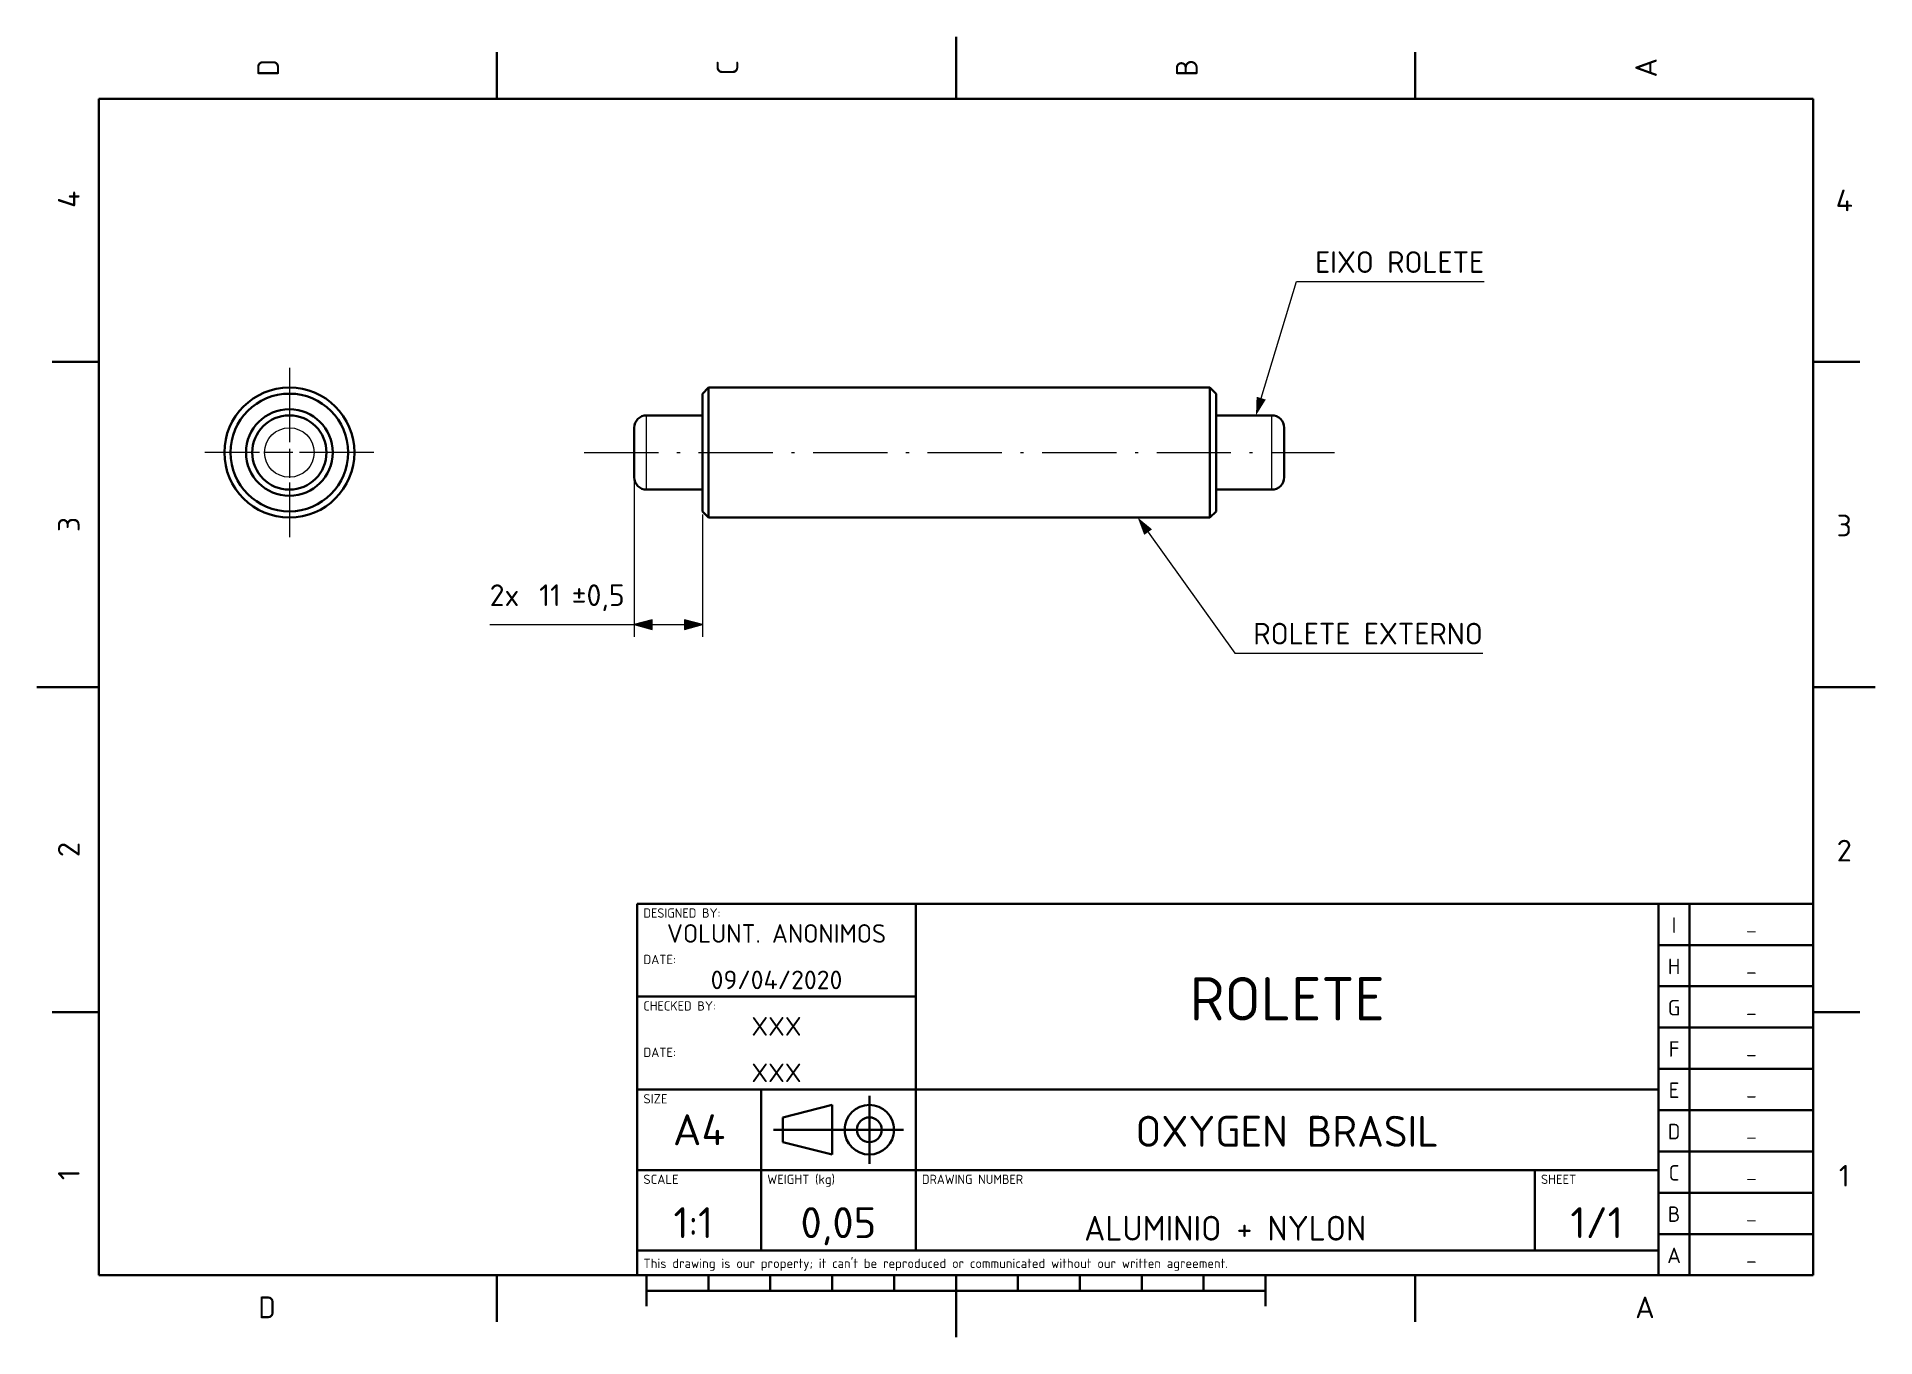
# Model space of a CAD drawing. Extents: x 0 to 297, y 0 to 210.
import ezdxf
from ezdxf.enums import TextEntityAlignment as Align

# ---------------------------------------------------------------- set-up
doc = ezdxf.new("R2010")
doc.units = 0
doc.linetypes.add('DASHDOT', pattern=[18.5, 12, -3, 0.5, -3])
doc.layers.get('0').update_dxf_attribs({"lineweight": 13})
doc.styles.get("Standard").update_dxf_attribs({"font": 'isocp.shx'})
doc.dimstyles.get("Standard").update_dxf_attribs({"dimtxt": 2.5, "dimasz": 2.5, "dimexe": 1.25, "dimexo": 0.625, "dimtad": 1, "dimcen": 2.5, "dimadec": 0, "dimazin": 0, "dimtfac": 1, "dimtmove": 0, "dimatfit": 0, "dimfxl": 1, "dimarcsym": 0})

# ---------------------------------------------------------------- blocks, each defined once
blk = doc.blocks.new('BLOCK673')
at = {"color": 7, "lineweight": 18, "width": 1.110901}
blk.add_text('A', height=3.5, dxfattribs=at).set_placement((258.226196, 3.076224), (261.373749, 3.076224), align=Align.FIT)
blk = doc.blocks.new('BLOCK674')
at = {"color": 7, "lineweight": 18, "width": 0.933333}
blk.add_text('D', height=3.5, dxfattribs=at).set_placement((35.799999, 3.076224), (38.599998, 3.076224), align=Align.FIT)
blk = doc.blocks.new('BLOCK675')
at = {"color": 7, "lineweight": 18, "width": 0.933334}
blk.add_text('B', height=3.5, rotation=90, dxfattribs=at).set_placement((187.523788, 203.600006), (187.523788, 206.400009), align=Align.FIT)
blk = doc.blocks.new('BLOCK676')
at = {"color": 7, "lineweight": 18, "width": 0.815852}
blk.add_text('C', height=3.5, rotation=90, dxfattribs=at).set_placement((113.323776, 203.77623), (113.323776, 206.223785), align=Align.FIT)
blk = doc.blocks.new('BLOCK677')
at = {"color": 7, "lineweight": 18, "width": 1.110901}
blk.add_text('A', height=3.5, rotation=90, dxfattribs=at).set_placement((261.723755, 203.426224), (261.723755, 206.573776), align=Align.FIT)
blk = doc.blocks.new('BLOCK678')
at = {"color": 7, "lineweight": 18, "width": 0.933334}
blk.add_text('D', height=3.5, rotation=90, dxfattribs=at).set_placement((39.123775, 203.600006), (39.123775, 206.400009), align=Align.FIT)
blk = doc.blocks.new('BLOCK679')
at = {"color": 7, "lineweight": 18, "width": 0.863838}
blk.add_text('3', height=3.5, dxfattribs=at).set_placement((290.776215, 129.326218), (293.223755, 129.326218), align=Align.FIT)
blk = doc.blocks.new('BLOCK680')
at = {"color": 7, "lineweight": 18, "width": 0.863843}
blk.add_text('3', height=3.5, rotation=90, dxfattribs=at).set_placement((6.923776, 130.02623), (6.923776, 132.473785), align=Align.FIT)
blk = doc.blocks.new('BLOCK681')
at = {"color": 7, "lineweight": 18, "width": 0.863838}
blk.add_text('2', height=3.5, dxfattribs=at).set_placement((290.776215, 76.826225), (293.223755, 76.826225), align=Align.FIT)
blk = doc.blocks.new('BLOCK682')
at = {"color": 7, "lineweight": 18, "width": 0.863843}
blk.add_text('2', height=3.5, rotation=90, dxfattribs=at).set_placement((6.923776, 77.526222), (6.923776, 79.973778), align=Align.FIT)
blk = doc.blocks.new('BLOCK683')
at = {"color": 7, "lineweight": 18, "width": 0.933329}
blk.add_text('4', height=3.5, dxfattribs=at).set_placement((290.600006, 181.826218), (293.399994, 181.826218), align=Align.FIT)
blk = doc.blocks.new('BLOCK684')
at = {"color": 7, "lineweight": 18, "width": 0.933334}
blk.add_text('4', height=3.5, rotation=90, dxfattribs=at).set_placement((6.923776, 182.350006), (6.923776, 185.150009), align=Align.FIT)
blk = doc.blocks.new('BLOCK685')
at = {"color": 7, "lineweight": 18, "width": 0.953214}
blk.add_text('1', height=3.5, dxfattribs=at).set_placement((291.126221, 24.326223), (292.873779, 24.326223), align=Align.FIT)
blk = doc.blocks.new('BLOCK686')
at = {"color": 7, "lineweight": 18, "width": 0.953211}
blk.add_text('1', height=3.5, rotation=90, dxfattribs=at).set_placement((6.923776, 25.376225), (6.923776, 27.123777), align=Align.FIT)
blk = doc.blocks.new('BLOCK687')
at = {"color": 7, "lineweight": 18, "width": 0.779092}
blk.add_text("This drawing is our property; it can't be reproduced or communicated without our written agreement.", height=1.5, dxfattribs=at).set_placement((98, 11.175525), (192.437073, 11.175525), align=Align.FIT)
blk = doc.blocks.new('BLOCK688')
at = {"color": 7, "lineweight": 18, "width": 0.857432}
blk.add_text('SCALE', height=1.5, dxfattribs=at).set_placement((98, 24.751049), (103.695801, 24.751049), align=Align.FIT)
blk = doc.blocks.new('BLOCK689')
at = {"color": 7, "lineweight": 18, "width": 0.631999}
blk.add_text('  1:1', height=5, dxfattribs=at).set_placement((96.755241, 16), (109.244751, 16), align=Align.FIT)
blk = doc.blocks.new('BLOCK690')
at = {"color": 7, "lineweight": 18, "width": 0.802234}
blk.add_text('WEIGHT (kg)', height=1.5, dxfattribs=at).set_placement((118, 24.751049), (128.944763, 24.751049), align=Align.FIT)
blk = doc.blocks.new('BLOCK691')
at = {"color": 7, "lineweight": 18, "width": 0.767143}
blk.add_text('0,05', height=5, dxfattribs=at).set_placement((123.381119, 16), (135.618881, 16), align=Align.FIT)
blk = doc.blocks.new('BLOCK692')
at = {"color": 7, "lineweight": 18, "width": 0.811442}
blk.add_text('DRAWING NUMBER', height=1.5, dxfattribs=at).set_placement((143, 24.751049), (159.344757, 24.751049), align=Align.FIT)
blk = doc.blocks.new('BLOCK693')
at = {"color": 7, "lineweight": 18, "width": 0.781969}
blk.add_text('ALUMINIO + NYLON', height=4, dxfattribs=at).set_placement((169.211182, 15.6), (214.788803, 15.6), align=Align.FIT)
blk = doc.blocks.new('BLOCK694')
at = {"color": 7, "lineweight": 18, "width": 0.839691}
blk.add_text('SHEET', height=1.5, dxfattribs=at).set_placement((243, 24.751049), (248.697906, 24.751049), align=Align.FIT)
blk = doc.blocks.new('BLOCK695')
at = {"color": 7, "lineweight": 18, "width": 0.672753}
blk.add_text('1/1', height=5, dxfattribs=at).set_placement((247.755249, 16), (256.244751, 16), align=Align.FIT)
blk = doc.blocks.new('BLOCK696')
at = {"color": 7, "lineweight": 18, "width": 0.839548}
blk.add_text('SIZE', height=1.5, dxfattribs=at).set_placement((98, 37.751049), (101.897903, 37.751049), align=Align.FIT)
blk = doc.blocks.new('BLOCK697')
at = {"color": 7, "lineweight": 18, "width": 0.991259}
blk.add_text('A4', height=5, dxfattribs=at).set_placement((102.751747, 31), (111.248253, 31), align=Align.FIT)
blk = doc.blocks.new('BLOCK698')
at = {"color": 7, "lineweight": 18, "width": 0.832842}
blk.add_text('OXYGEN BRASIL', height=5, dxfattribs=at).set_placement((177.510498, 30.751749), (226.489517, 30.751749), align=Align.FIT)
blk = doc.blocks.new('BLOCK699')
at = {"color": 7, "lineweight": 18, "width": 0.77958}
blk.add_text('CHECKED BY:', height=1.5, dxfattribs=at).set_placement((98, 52.751049), (109.693703, 52.751049), align=Align.FIT)
blk = doc.blocks.new('BLOCK700')
at = {"color": 7, "lineweight": 18, "width": 0.993964}
blk.add_text('XXX', height=3, dxfattribs=at).set_placement((115.453148, 48.700001), (123.546852, 48.700001), align=Align.FIT)
blk = doc.blocks.new('BLOCK701')
at = {"color": 7, "lineweight": 18, "width": 0.9182}
blk.add_text('DATE:', height=1.5, dxfattribs=at).set_placement((98, 45.251049), (103.246857, 45.251049), align=Align.FIT)
blk = doc.blocks.new('BLOCK702')
at = {"color": 7, "lineweight": 18, "width": 0.993964}
blk.add_text('XXX', height=3, dxfattribs=at).set_placement((115.453148, 41.200001), (123.546852, 41.200001), align=Align.FIT)
blk = doc.blocks.new('BLOCK703')
at = {"color": 7, "lineweight": 18, "width": 0.802887}
blk.add_text('DESIGNED BY:', height=1.5, dxfattribs=at).set_placement((98, 67.751053), (110.444756, 67.751053), align=Align.FIT)
blk = doc.blocks.new('BLOCK704')
at = {"color": 7, "lineweight": 18, "width": 0.817531}
blk.add_text('VOLUNT. ANONIMOS', height=3, dxfattribs=at).set_placement((101.80629, 63.700001), (137.193695, 63.700001), align=Align.FIT)
blk = doc.blocks.new('BLOCK705')
at = {"color": 7, "lineweight": 18, "width": 0.9182}
blk.add_text('DATE:', height=1.5, dxfattribs=at).set_placement((98, 60.251049), (103.246857, 60.251049), align=Align.FIT)
blk = doc.blocks.new('BLOCK706')
at = {"color": 7, "lineweight": 18, "width": 0.741134}
blk.add_text('09/04/2020', height=3, dxfattribs=at).set_placement((108.859436, 56.200001), (130.140564, 56.200001), align=Align.FIT)
blk = doc.blocks.new('BLOCK707')
at = {"color": 7, "lineweight": 18, "width": 0.843357}
blk.add_text('ROLETE', height=7, dxfattribs=at).set_placement((186.257339, 51.152447), (217.742661, 51.152447), align=Align.FIT)
blk = doc.blocks.new('BLOCK708')
at = {"color": 7, "lineweight": 18, "width": 1.110905}
blk.add_text('A', height=2.5, dxfattribs=at).set_placement((263.375885, 11.959208), (265.624146, 11.959208), align=Align.FIT)
blk = doc.blocks.new('BLOCK709')
at = {"color": 7, "lineweight": 18, "width": 1.180341}
blk.add_text('_', height=2, dxfattribs=at).set_placement((276.100708, 12.234033), (277.899323, 12.234033), align=Align.FIT)
blk = doc.blocks.new('BLOCK710')
at = {"color": 7, "lineweight": 18, "width": 0.933333}
blk.add_text('B', height=2.5, dxfattribs=at).set_placement((263.5, 18.625874), (265.5, 18.625874), align=Align.FIT)
blk = doc.blocks.new('BLOCK711')
at = {"color": 7, "lineweight": 18, "width": 1.180341}
blk.add_text('_', height=2, dxfattribs=at).set_placement((276.100708, 18.9007), (277.899323, 18.9007), align=Align.FIT)
blk = doc.blocks.new('BLOCK712')
at = {"color": 7, "lineweight": 18, "width": 0.815855}
blk.add_text('C', height=2.5, dxfattribs=at).set_placement((263.625885, 25.29254), (265.374146, 25.29254), align=Align.FIT)
blk = doc.blocks.new('BLOCK713')
at = {"color": 7, "lineweight": 18, "width": 1.180341}
blk.add_text('_', height=2, dxfattribs=at).set_placement((276.100708, 25.567366), (277.899323, 25.567366), align=Align.FIT)
blk = doc.blocks.new('BLOCK714')
at = {"color": 7, "lineweight": 18, "width": 0.933333}
blk.add_text('D', height=2.5, dxfattribs=at).set_placement((263.5, 31.959206), (265.5, 31.959206), align=Align.FIT)
blk = doc.blocks.new('BLOCK715')
at = {"color": 7, "lineweight": 18, "width": 1.180341}
blk.add_text('_', height=2, dxfattribs=at).set_placement((276.100708, 32.234032), (277.899323, 32.234032), align=Align.FIT)
blk = doc.blocks.new('BLOCK716')
at = {"color": 7, "lineweight": 18, "width": 0.863846}
blk.add_text('E', height=2.5, dxfattribs=at).set_placement((263.625885, 38.625874), (265.374146, 38.625874), align=Align.FIT)
blk = doc.blocks.new('BLOCK717')
at = {"color": 7, "lineweight": 18, "width": 1.180341}
blk.add_text('_', height=2, dxfattribs=at).set_placement((276.100708, 38.9007), (277.899323, 38.9007), align=Align.FIT)
blk = doc.blocks.new('BLOCK718')
at = {"color": 7, "lineweight": 18, "width": 0.863846}
blk.add_text('F', height=2.5, dxfattribs=at).set_placement((263.625885, 45.292542), (265.374146, 45.292542), align=Align.FIT)
blk = doc.blocks.new('BLOCK719')
at = {"color": 7, "lineweight": 18, "width": 1.180341}
blk.add_text('_', height=2, dxfattribs=at).set_placement((276.100708, 45.567368), (277.899323, 45.567368), align=Align.FIT)
blk = doc.blocks.new('BLOCK720')
at = {"color": 7, "lineweight": 18, "width": 0.933333}
blk.add_text('G', height=2.5, dxfattribs=at).set_placement((263.5, 51.959206), (265.5, 51.959206), align=Align.FIT)
blk = doc.blocks.new('BLOCK721')
at = {"color": 7, "lineweight": 18, "width": 1.180341}
blk.add_text('_', height=2, dxfattribs=at).set_placement((276.100708, 52.234032), (277.899323, 52.234032), align=Align.FIT)
blk = doc.blocks.new('BLOCK722')
at = {"color": 7, "lineweight": 18, "width": 0.933333}
blk.add_text('H', height=2.5, dxfattribs=at).set_placement((263.5, 58.625874), (265.5, 58.625874), align=Align.FIT)
blk = doc.blocks.new('BLOCK723')
at = {"color": 7, "lineweight": 18, "width": 1.180341}
blk.add_text('_', height=2, dxfattribs=at).set_placement((276.100708, 58.9007), (277.899323, 58.9007), align=Align.FIT)
blk = doc.blocks.new('BLOCK724')
at = {"color": 7, "lineweight": 18, "width": 1.571347}
blk.add_text('I', height=2.5, dxfattribs=at).set_placement((264.125885, 65.292542), (264.874146, 65.292542), align=Align.FIT)
blk = doc.blocks.new('BLOCK725')
at = {"color": 7, "lineweight": 18, "width": 1.180341}
blk.add_text('_', height=2, dxfattribs=at).set_placement((276.100708, 65.56736), (277.899323, 65.56736), align=Align.FIT)
blk = doc.blocks.new('BLOCK726')
at = {"color": 7, "linetype": 'DASHDOT', "lineweight": 18}
for p, q in [((-138.574997, 116.050003), (-138.574997, 88.75)), ((-124.925003, 102.400002), (-152.225006, 102.400002))]:
    blk.add_line(p, q, dxfattribs=at)
blk = doc.blocks.new('BLOCK727')
at = {"color": 7, "linetype": 'DASHDOT', "lineweight": 18, "ltscale": 0.39}
for p, q in [((-138.574997, 110.199997), (-138.574997, 94.599998)), ((-130.774994, 102.400002), (-146.375, 102.400002))]:
    blk.add_line(p, q, dxfattribs=at)
blk = doc.blocks.new('BLOCK728')
at = {"color": 7, "lineweight": 35}
for radius in [10.5, 9.5, 7, 6, 6]:
    blk.add_circle((-138.575, 102.4), radius, dxfattribs=at)
at = {"color": 7, "lineweight": 18}
blk.add_circle((-138.575, 102.4), 4, dxfattribs=at)
blk = doc.blocks.new('BLOCK729')
at = {"color": 7, "lineweight": 18}
blk.add_lwpolyline([(13.020245, 89.543144), (27, 70), (67.085312, 70)], dxfattribs=at)
blk.add_solid([(13.651762, 89.994888), (11.33432, 91.900002), (12.388727, 89.0914)], dxfattribs=at)
at = {"color": 7, "lineweight": 18, "width": 0.821077}
blk.add_text('ROLETE EXTERNO', height=3.5, dxfattribs=at).set_placement((30, 71.400002), (67.085312, 71.400002), align=Align.FIT)
blk = doc.blocks.new('BLOCK730')
at = {"color": 7, "lineweight": 18}
blk.add_lwpolyline([(31.283314, 111.172775), (37, 130), (67.285309, 130)], dxfattribs=at)
blk.add_solid([(30.54035, 111.398369), (30.441389, 108.400002), (32.026276, 110.947182)], dxfattribs=at)
at = {"color": 7, "lineweight": 18, "width": 0.810455}
blk.add_text('EIXO ROLETE', height=3.5, dxfattribs=at).set_placement((40, 131.399994), (67.285309, 131.399994), align=Align.FIT)
blk = doc.blocks.new('*D59')
at = {"color": 7, "lineweight": 18}
for p, q in [((96.521104, 138.866747), (96.521104, 113.07464)), ((107.521104, 132.866754), (107.521104, 113.07464)), ((73.172387, 115.07464), (96.521104, 115.07464)), ((99.418877, 115.07464), (104.623326, 115.07464))]:
    blk.add_line(p, q, dxfattribs=at)
for points in [[(99.418877, 115.851099), (96.521104, 115.07464), (99.418877, 114.298181)], [(104.623326, 114.298181), (107.521104, 115.07464), (104.623326, 115.851099)]]:
    blk.add_lwpolyline(points, close=True, dxfattribs=at)
for points in [[(99.418877, 115.851099), (96.521104, 115.07464), (99.418877, 115.851099), (99.418877, 114.298181)], [(104.623326, 114.298181), (107.521104, 115.07464), (104.623326, 114.298181), (104.623326, 115.851099)]]:
    blk.add_solid(points, dxfattribs=at)
for s, width, p, p2 in [('2x ', 0.723631, (73.172387, 118.07464), (80.167489, 118.07464)), ('11', 0.676471, (81.167489, 118.07464), (84.662591, 118.07464)), ('%%p0,5', 0.704091, (86.412591, 118.07464), (94.979028, 118.07464))]:
    blk.add_text(s, height=3.5, dxfattribs=dict(at, width=width)).set_placement(p, p2, align=Align.FIT)
blk = doc.blocks.new('BLOCK731')
at = {"color": 7, "lineweight": 35}
for p, q in [((-59, 111.9), (-58, 112.9)), ((-58, 102.4), (-58, 112.9)), ((-58, 112.9), (23, 112.9)), ((23, 102.4), (23, 112.9)), ((24, 111.9), (23, 112.9)), ((-59, 102.4), (-59, 111.9)), ((24, 102.4), (24, 111.9)), ((-68, 108.4), (-59, 108.4)), ((24, 108.4), (33, 108.4)), ((-70, 102.4), (-70, 106.4)), ((35, 102.4), (35, 106.4)), ((-70, 98.4), (-70, 102.4)), ((-59, 92.9), (-59, 102.4)), ((-58, 91.9), (-58, 102.4)), ((23, 91.9), (23, 102.4)), ((24, 92.9), (24, 102.4)), ((35, 98.4), (35, 102.4)), ((-68, 96.4), (-59, 96.4)), ((24, 96.4), (33, 96.4)), ((-59, 92.9), (-58, 91.9)), ((24, 92.9), (23, 91.9)), ((-58, 91.9), (23, 91.9))]:
    blk.add_line(p, q, dxfattribs=at)
at = {"color": 7, "lineweight": 18}
for p, q in [((-68, 102.4), (-68, 108.4)), ((33, 102.4), (33, 108.4)), ((-68, 96.4), (-68, 102.4)), ((33, 96.4), (33, 102.4))]:
    blk.add_line(p, q, dxfattribs=at)
at = {"color": 7, "lineweight": 35}
for centre, start, end in [((-68, 106.4), 90, 180), ((33, 106.4), 0, 90), ((-68, 98.4), 180, 270), ((33, 98.4), 270, 360)]:
    blk.add_arc(centre, 2, start, end, dxfattribs=at)

msp = doc.modelspace()

# ---------------------------------------------------------------- linework, layer by layer
at = {"color": 7, "lineweight": 35}
for p, q in [((148.5, 200), (148.5, 210)), ((74.3, 200), (74.3, 207.5)), ((222.7, 200), (222.7, 207.5)), ((287, 200), (10, 200)), ((10, 200), (10, 10)), ((287, 10), (287, 200)), ((10, 157.5), (2.5, 157.5)), ((287, 157.5), (294.5, 157.5)), ((10, 105), (0, 105)), ((287, 105), (297, 105)), ((97, 10), (97, 70)), ((97, 70), (287, 70)), ((142, 14), (142, 70)), ((262, 10), (262, 70)), ((267, 10), (267, 70)), ((287, 70), (287, 10)), ((262, 63.333333), (287, 63.333333)), ((262, 56.666667), (287, 56.666667)), ((97, 55), (142, 55)), ((10, 52.5), (2.5, 52.5)), ((287, 52.5), (294.5, 52.5)), ((262, 50), (287, 50)), ((262, 43.333333), (287, 43.333333)), ((97, 40), (262, 40)), ((117, 14), (117, 40)), ((134.5, 28), (134.5, 39)), ((120.5, 35.5), (128.5, 37.5)), ((128.5, 37.5), (128.5, 29.5)), ((262, 36.666667), (287, 36.666667)), ((119, 33.5), (140, 33.5)), ((120.5, 31.5), (120.5, 35.5)), ((128.5, 29.5), (120.5, 31.5)), ((262, 30), (287, 30)), ((97, 27), (262, 27)), ((242, 14), (242, 27)), ((262, 23.333333), (287, 23.333333)), ((262, 16.666667), (287, 16.666667)), ((97, 14), (262, 14)), ((10, 10), (287, 10)), ((74.3, 10), (74.3, 2.5)), ((97, 10), (287, 10)), ((98.5, 10), (98.5, 5)), ((108.5, 10), (108.5, 7.5)), ((118.5, 10), (118.5, 7.5)), ((128.5, 10), (128.5, 7.5)), ((138.5, 10), (138.5, 7.5)), ((148.5, 10), (148.5, 0)), ((158.5, 10), (158.5, 7.5)), ((168.5, 10), (168.5, 7.5)), ((178.5, 10), (178.5, 7.5)), ((188.5, 10), (188.5, 7.5)), ((198.5, 10), (198.5, 5)), ((222.7, 10), (222.7, 2.5)), ((98.5, 7.5), (198.5, 7.5))]:
    msp.add_line(p, q, dxfattribs=at)
at = {"color": 7, "linetype": 'DASHDOT', "lineweight": 18}
msp.add_line((88.421105, 142.866747), (209.621102, 142.866747), dxfattribs=at)
at = {"color": 7, "lineweight": 35}
for radius in [4, 2]:
    msp.add_circle((134.5, 33.5), radius, dxfattribs=at)

# ---------------------------------------------------------------- block references
at = {"lineweight": 0}
for name, p in [('BLOCK678', (0, 0)), ('BLOCK676', (0, 0)), ('BLOCK675', (0, 0)), ('BLOCK677', (0, 0)), ('BLOCK684', (0, 0)), ('BLOCK683', (0, 0)), ('BLOCK730', (166.521104, 40.466745)), ('BLOCK726', (179.38058, 40.466745)), ('BLOCK728', (179.38058, 40.466745)), ('BLOCK731', (166.521104, 40.466745)), ('BLOCK727', (179.38058, 40.466745)), ('BLOCK680', (0, 0)), ('BLOCK729', (166.521104, 40.466745)), ('BLOCK679', (0, 0)), ('BLOCK681', (0, 0)), ('BLOCK682', (0, 0)), ('BLOCK703', (0, 0)), ('BLOCK704', (0, 0)), ('BLOCK724', (0, 0)), ('BLOCK725', (0, 0)), ('BLOCK705', (0, 0)), ('BLOCK722', (0, 0)), ('BLOCK706', (0, 0)), ('BLOCK707', (0, 0)), ('BLOCK723', (0, 0)), ('BLOCK699', (0, 0)), ('BLOCK720', (0, 0)), ('BLOCK700', (0, 0)), ('BLOCK721', (0, 0)), ('BLOCK718', (0, 0)), ('BLOCK701', (0, 0)), ('BLOCK719', (0, 0)), ('BLOCK702', (0, 0)), ('BLOCK696', (0, 0)), ('BLOCK716', (0, 0)), ('BLOCK717', (0, 0)), ('BLOCK697', (0, 0)), ('BLOCK698', (0, 0)), ('BLOCK714', (0, 0)), ('BLOCK715', (0, 0)), ('BLOCK712', (0, 0)), ('BLOCK685', (0, 0)), ('BLOCK686', (0, 0)), ('BLOCK688', (0, 0)), ('BLOCK690', (0, 0)), ('BLOCK692', (0, 0)), ('BLOCK694', (0, 0)), ('BLOCK713', (0, 0)), ('BLOCK689', (0, 0)), ('BLOCK691', (0, 0)), ('BLOCK695', (0, 0)), ('BLOCK710', (0, 0)), ('BLOCK693', (0, 0)), ('BLOCK711', (0, 0)), ('BLOCK687', (0, 0)), ('BLOCK708', (0, 0)), ('BLOCK709', (0, 0)), ('BLOCK674', (0, 0)), ('BLOCK673', (0, 0))]:
    msp.add_blockref(name, p, dxfattribs=at)

# ---------------------------------------------------------------- dimensions: what is measured, and where the dimension line sits
at = {"color": 0, "lineweight": 0}
dim = msp.add_linear_dim(base=(107.521104, 115.07464), p1=(96.521104, 138.866745), p2=(107.521104, 132.866754), text='2x <>{}{%%p0,5}', dimstyle='STANDARD', override={"dimtol": 0, "dimlim": 0, "dimtp": 0.5, "dimtm": 0.5}, dxfattribs=at)
dim.commit()
dim.dimension.update_dxf_attribs({"geometry": '*D59', "text_midpoint": (84.075708, 115.07464), "dimtype": 160, "oblique_angle": 5156.620156})

doc.saveas('drawing.dxf')
